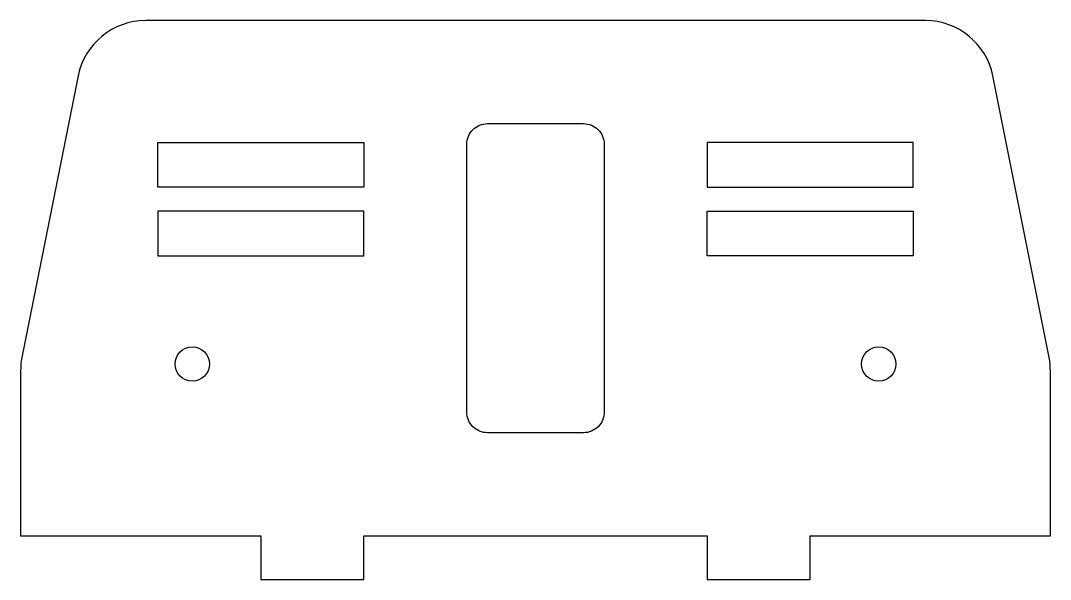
# Model space of a CAD drawing. Extents: x -75 to 75, y -6 to 75.
import ezdxf

# ---------------------------------------------------------------- set-up
doc = ezdxf.new("R2010")
doc.units = 0

msp = doc.modelspace()

# ---------------------------------------------------------------- linework, layer by layer
at = {"layer": '1'}
for points in [[(75, 24.01, 0.049389), (74.81, 25.97), (66.61, 66.96, 0.357511), (56.8, 75), (-56.8, 75, 0.357511), (-66.61, 66.96), (-74.81, 25.97, 0.049389), (-75, 24.01), (-75, 0), (-40, 0), (-40, -6.35), (-25, -6.35), (-25, 0), (25, 0), (25, -6.35), (40, -6.35), (40, 0), (75, 0)], [(10, 57), (10, 18, -0.414214), (7, 15), (-7, 15, -0.414214), (-10, 18), (-10, 57, -0.414214), (-7, 60), (7, 60, -0.414214)]]:
    msp.add_lwpolyline(points, format="xyb", close=True, dxfattribs=at)
for points in [[(-25, 57.25), (-25, 50.75), (-55, 50.75), (-55, 57.25)], [(55, 57.25), (25, 57.25), (25, 50.75), (55, 50.75)], [(-25, 47.25), (-55, 47.25), (-55, 40.75), (-25, 40.75)], [(55, 47.25), (55, 40.75), (25, 40.75), (25, 47.25)]]:
    msp.add_lwpolyline(points, close=True, dxfattribs=at)
for centre in [(-50, 25), (50, 25)]:
    msp.add_circle(centre, 2.5, dxfattribs=at)

doc.saveas('drawing.dxf')
